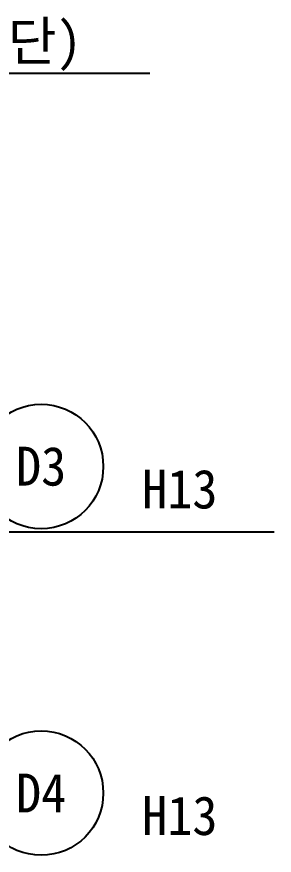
# Model space of a CAD drawing. Header units: millimetres. Extents: x 428142 to 470192, y -93232 to -63532.
# Drawn here: x 452386 to 453214, y -88137 to -85441 of the extents above; entities that cross this region are included whole.
import ezdxf
from ezdxf.enums import TextEntityAlignment as Align

# ---------------------------------------------------------------- set-up
doc = ezdxf.new("R2010")
doc.units = ezdxf.units.MM
for name, color, linetype in [('CS-DIML', 1, 'Continuous'), ('CS-DIMT', 3, 'Continuous'), ('CS-SYMB-LIN3', 1, 'Continuous'), ('CS-TEXT', 3, 'Continuous')]:
    doc.layers.add(name, color=color, linetype=linetype)
doc.styles.add('A_STANDARD', font='DotumChe.ttf')

msp = doc.modelspace()

# ---------------------------------------------------------------- linework, layer by layer
at = {"layer": 'CS-DIML'}
msp.add_line((451814.394897722, -85621.54129649523), (452814.394897722, -85621.54129649523), dxfattribs=at)
at = {"layer": 'CS-SYMB-LIN3'}
msp.add_line((452214.394897722, -87096.54129649523), (453214.394897722, -87096.54129649523), dxfattribs=at)
for centre in [(452464.394897722, -86886.54129649523), (452464.394897722, -87936.54129649523)]:
    msp.add_circle(centre, 200, dxfattribs=at)

# ---------------------------------------------------------------- texts
at = {"layer": 'CS-DIMT', "style": 'A_STANDARD'}
msp.add_text('90(1단)', height=125, dxfattribs=at).set_placement((452314.394897722, -85581.54129649523), align=Align.CENTER)
at = {"layer": 'CS-TEXT', "style": 'A_STANDARD'}
for s, p in [('D3', (452464.394897722, -86886.54129649523)), ('D4', (452464.394897722, -87936.54129649523))]:
    msp.add_text(s, height=125, dxfattribs=at).set_placement(p, align=Align.MIDDLE)
for p in [(452789.394897722, -87021.54129649523), (452789.394897722, -88071.54129649523)]:
    msp.add_text('H13', height=125, dxfattribs=at).set_placement(p)

doc.saveas('drawing.dxf')
